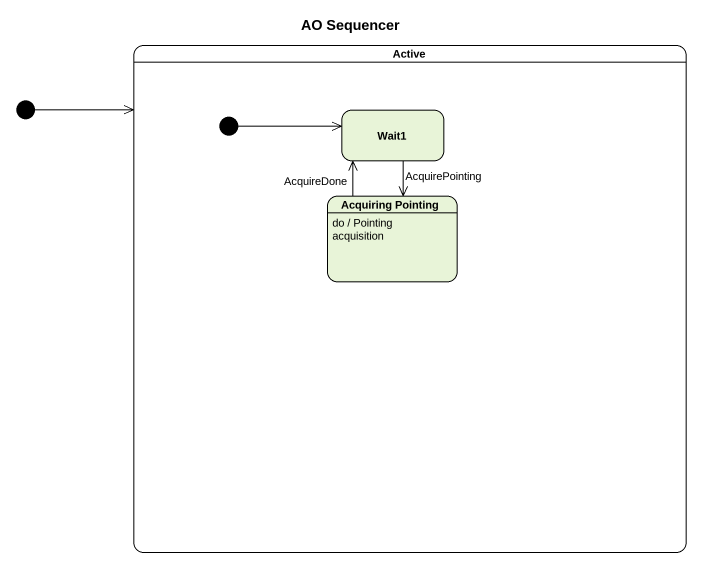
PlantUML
@startuml
title AO Sequencer
hide empty description
state Active {
  state Wait1
  state "Acquiring Pointing" as Acquiring_Pointing
  Acquiring_Pointing : do / Pointing acquisition
  [*] -right-> Wait1
}
[*] -right-> Active
Wait1 --> Acquiring_Pointing : AcquirePointing
Acquiring_Pointing -up-> Wait1 : AcquireDone
@enduml
